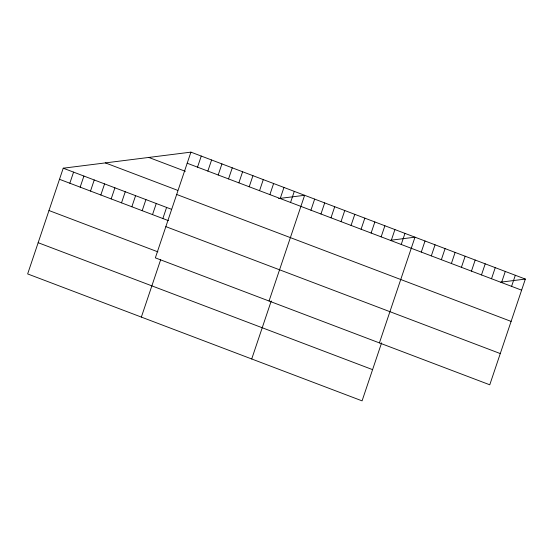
<?xml version="1.0" encoding="UTF-8"?>
<svg xmlns="http://www.w3.org/2000/svg" width="553" height="553" viewBox="0 0 553 553"><rect width="100%" height="100%" fill="white"/><g stroke="black" fill="none" stroke-linecap="round" stroke-linejoin="round"><path stroke-width="0.83" d="M190.923 152.137L155.345 257.857L489.771 384.798L525.35 279.071L190.923 152.137L63.229 168.202L27.65 273.929L362.077 400.863L381.611 342.825M69.83 183.223L73.57 172.128M80.171 187.149L83.904 176.054M90.505 191.075L94.238 179.974M100.84 194.995L104.579 183.9M111.181 198.921L114.913 187.82M121.515 202.84L125.254 191.746M131.856 206.767L135.589 195.672M142.19 210.686L145.923 199.592M152.524 214.612L156.264 203.518M162.865 218.539L166.598 207.437M141.354 317.083L160.633 259.813M197.525 167.158L201.257 156.057M207.859 171.077L211.599 159.983M218.2 175.004L221.933 163.909M228.534 178.93L232.267 167.829M238.875 182.849L242.608 171.755M249.209 186.776L252.942 175.674M259.544 190.695L263.283 179.601M269.885 194.621L273.617 183.527M280.219 198.541L283.952 187.446M290.553 202.467L294.293 191.373M269.048 301.019L304.627 195.292L278.643 198.562M251.719 358.973L271.246 300.936M310.924 210.202L314.657 199.101M320.961 214.004L324.694 202.91M330.991 217.813L334.724 206.718M341.021 221.622L344.761 210.527M351.058 225.43L354.791 214.336M361.088 229.239L364.828 218.145M371.125 233.048L374.858 221.953M381.155 236.857L384.888 225.755M391.185 240.666L394.925 229.564M401.222 244.474L404.955 233.373M379.406 342.908L414.992 237.182L390.411 240.279M421.289 252.085L425.022 240.99M431.319 255.894L435.052 244.799M441.356 259.703L445.089 248.608M451.386 263.511L455.119 252.417M461.416 267.32L465.156 256.226M471.453 271.129L475.186 260.034M481.483 274.938L485.216 263.836M491.52 278.747L495.253 267.645M501.55 282.548L505.283 271.454M511.58 286.357L515.32 275.263M500.769 282.161L525.35 279.071M187.191 163.232L521.617 290.166M148.785 157.439L185.359 171.319M105.367 162.9L177.727 190.363M176.677 194.462L511.103 321.397M63.229 168.202L171.368 209.248M59.496 179.303L168.43 220.647M165.852 226.633L500.278 353.567M48.989 210.527L157.923 251.878M38.157 242.705L372.584 369.639"/></g></svg>
